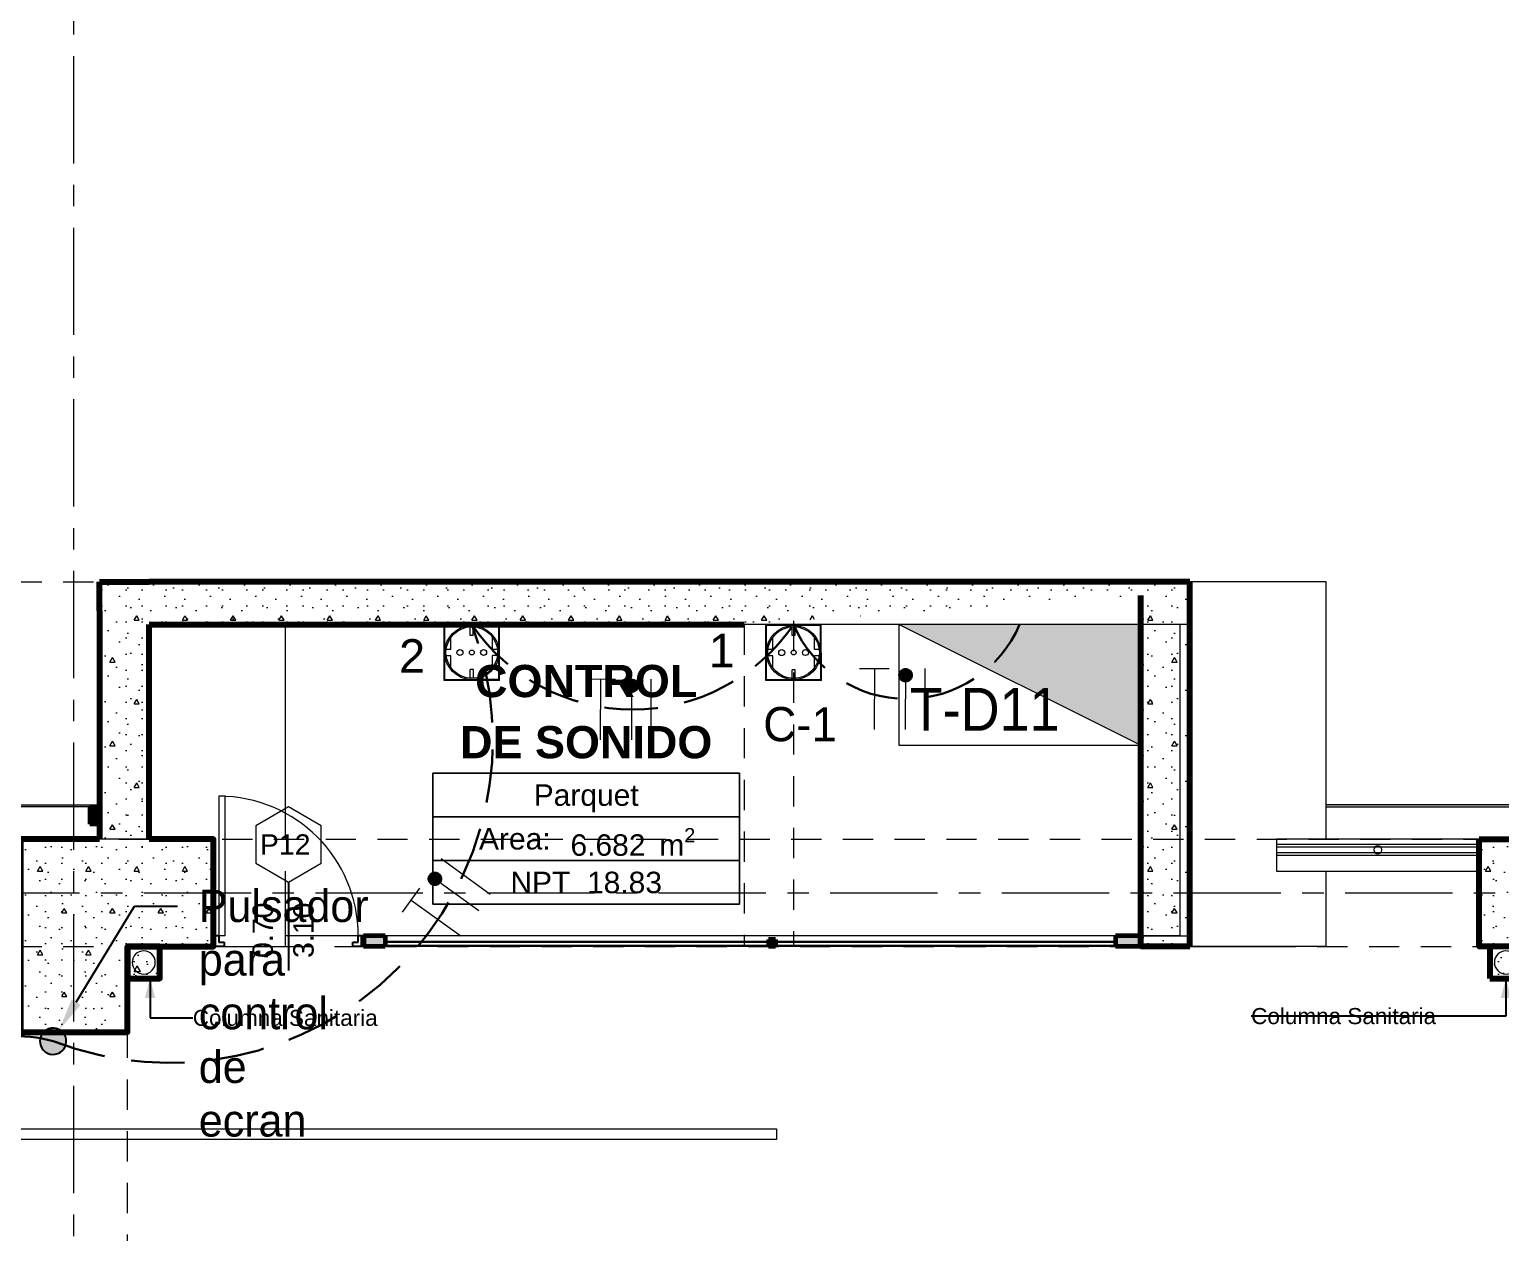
# Model space of a CAD drawing. Header units: inches. Extents: x -19 to 5698, y -728 to 92.
# Drawn here: x 400.11 to 406.97, y 38.07 to 43.67 of the extents above; entities that cross this region are included whole.
import ezdxf
from ezdxf import colors
from ezdxf.entities.mleader import LeaderData, LeaderLine
from ezdxf.math import Vec2, Vec3

# ---------------------------------------------------------------- set-up
doc = ezdxf.new("R2010")
doc.units = ezdxf.units.IN
doc.header["$MEASUREMENT"] = 0
doc.set_wipeout_variables(frame=1)
for name, pattern in [('CONTINUA', [0]), ('HIDDEN', [0.375, 0.25, -0.125]), ('Hidden Line', [0.195611, 0.141111, -0.0545]), ('Línea Oculta', [0.195611, 0.141111, -0.0545]), ('Punto & Raya', [0.65, 0.5, -0.075, 0, -0.075]), ('RAYITAS', [0.375, 0.25, -0.125]), ('Wipeout_Contour', [1, 0, -1])]:
    doc.linetypes.add(name, pattern=pattern)
doc.layers.get('0').update_dxf_attribs({"color": 61})
for name, color, linetype, lineweight in [('00 conduct tomacorr', 120, 'HIDDEN', 30), ('00 IE CKTO ILUMINACION', 3, 'Continuous', 50), ('00 IE LUZ EMERGENCIA', 253, 'Continuous', 0), ('10 REM ACABADOS', 170, 'Continuous', 13), ('CAJA DE PASO', 7, 'Continuous', 25), ('sub tablero de distribucion', 184, 'Continuous', 9), ('T-TECHO-E', 150, 'Continuous', 20), ('textos', 7, 'Continuous', 5), ('TOMACORRIENTE', 22, 'RAYITAS', 9)]:
    doc.layers.add(name, color=color, linetype=linetype, lineweight=lineweight)
for name, color, linetype in [('02 _ ARQ _ ALB _ Ejes Generales', 251, 'Continuous'), ('02 _ ARQ _ ALB _ Muros Interiores', 7, 'Continuous'), ('02 _ ARQ _ EQP _ Mobiliario interior', 7, 'Continuous'), ('02 _ ARQ _ ZON _ Espacio.3D', 7, 'Continuous'), ('08 _ STR _ EXT _ 06 Columnas', 7, 'Continuous'), ('08 _ STR _ EXT _ 07 Losa Aligerada', 7, 'Continuous'), ('08 _ STR _ EXT _ 08 Placas Inclinadas', 7, 'Continuous'), ('08 _ STR _ EXT _ 09 Vigas', 251, 'Continuous'), ('Acabado - Muros', 7, 'Continuous'), ('Estructura - Carga', 7, 'Continuous'), ('IE-TOMACORRIENTES', 6, 'Continuous'), ('Interior - Escaleras & Barandillas', 7, 'Continuous'), ('INTERRUPTORES', 1, 'Continuous'), ('MEP - HVAC', 7, 'Continuous'), ('Notas - Etiquetas', 7, 'Continuous')]:
    doc.layers.add(name, color=color, linetype=linetype)
doc.styles.add('Annotative', font='arial.ttf')
doc.styles.add('Estilo_Generado_1', font='swisseb.ttf')
doc.styles.add('Estilo_Generado_4', font='swisse.ttf')
doc.styles.add('Estilo_Generado_7', font='swisse.ttf')
doc.styles.add('SWISS', font='swisse.ttf')
doc.dimstyles.new('Estilo_Generado__8', dxfattribs={"dimtxt": 0.18, "dimasz": 0.0912, "dimexe": 0.18, "dimexo": 0.0625, "dimgap": 0, "dimtad": 0, "dimtih": 1, "dimtoh": 1, "dimdec": 4, "dimzin": 0, "dimdsep": 46, "dimcen": 0.09, "dimadec": 0, "dimazin": 0, "dimtfac": 1, "dimtdec": 4, "dimtmove": 0, "dimatfit": 3, "dimldrblk": 'ARROWHEAD_5', "dimfxl": 1, "dimtolj": 1, "dimtzin": 0, "dimarcsym": 0})
pattern_1 = [(0, (370.000076, 2e-08), (0, 0.030000001), [])]
pattern_2 = [(0, (370.00008, 2e-08), (0, 0.3897114), [0.024375, -0.200625]), (0, (370.11258, 0.19486), (0, 0.3897114), [0.024375, -0.200625]), (60, (370.00008, 2e-08), (-0.3375, 0.1948557), [0.024375, -0.200625]), (60, (370.22508, 2e-08), (-0.3375, 0.1948557), [0.024375, -0.200625]), (120, (370.02445, 2e-08), (0.3375, 0.1948557), [0.024375, -0.200625]), (120, (370.24945, 2e-08), (0.3375, 0.1948557), [0.024375, -0.200625]), (0, (370.000076, 0.0375), (0, 0.075), [0, -0.075, 0, -0.1125]), (45, (370.037576, 0.0375), (-0.05303301, 0.05303301), [0, -0.05625, 0, -0.09375])]
pattern_3 = [(0, (370.00008, 2e-08), (0, 0.3117692), [0.03, -0.15]), (0, (370.09008, 0.1559), (0, 0.3117692), [0.03, -0.15]), (60, (370.00008, 2e-08), (-0.27, 0.1558846), [0.03, -0.15]), (60, (370.18008, 2e-08), (-0.27, 0.1558846), [0.03, -0.15]), (120, (370.03008, 2e-08), (0.27, 0.1558846), [0.03, -0.15]), (120, (370.21008, 2e-08), (0.27, 0.1558846), [0.03, -0.15]), (0, (370.000076, 0.03), (0, 0.06), [0, -0.06, 0, -0.09]), (45, (370.030076, 0.03), (-0.04242641, 0.04242641), [0, -0.045, 0, -0.075])]

# ---------------------------------------------------------------- blocks, each defined once
blk = doc.blocks.new('ARROWHEAD_5')
at = {"linetype": 'Continuous', "lineweight": 0}
blk.add_hatch(color=0, dxfattribs=at).paths.add_polyline_path([(-1, 0.2679), (0, 0), (-1, -0.2679)])
at = {"color": 0, "linetype": 'Continuous', "lineweight": 0}
blk.add_line((0, 0), (-1, 0), dxfattribs=at)
blk = doc.blocks.new('INTERRUPTOR')
at = {"layer": 'INTERRUPTORES'}
h = blk.add_hatch(color=256, dxfattribs=at)
edge = h.paths.add_edge_path()
edge.add_ellipse((0, 0), major_axis=(0.0426, 0.0426), ratio=1, start_angle=0, end_angle=360)
blk.add_ellipse((0, 0), major_axis=(0.0426, 0.0426), ratio=1, start_param=5.497787, end_param=11.780972, dxfattribs=at)
blk = doc.blocks.new('TD')
blk.add_hatch(color=256).paths.add_polyline_path([(-0.6185, 0.813), (-0.6185, 0.2502), (0.507, 0.2502)])
blk.add_line((-0.6185, 0.813), (0.507, 0.2502))
blk.add_lwpolyline([(-0.6185, 0.2502), (0.507, 0.2502), (0.507, 0.813), (-0.6185, 0.813)], close=True)
blk = doc.blocks.new('a')
at = {"layer": 'TOMACORRIENTE', "ltscale": 0.05}
h = blk.add_hatch(color=4, dxfattribs=at)
edge = h.paths.add_edge_path()
edge.add_arc((0, 0.0752), 0.0211, 0, 360)
at = {"layer": 'TOMACORRIENTE', "color": 4}
for p, q in [((-0.1455, 0.0963), (-0.0515, 0.0963)), ((-0.0985, 0.0963), (-0.0985, -0.0966)), ((0, 0.0963), (0, -0.0963)), ((0.0623, -0.0963), (0.0623, 0.0963))]:
    blk.add_line(p, q, dxfattribs=at)
blk.add_circle((0, 0.0752), 0.0211, dxfattribs=at)
blk = doc.blocks.new('CABLE 3FACE')
at = {"layer": 'T-TECHO-E', "rotation": 59.94170052614085}
blk.add_blockref('a', (0, 0), dxfattribs=at)
blk = doc.blocks.new('tomacorriente schuko 2+T')
at = {"color": 3}
for p, q in [((-0.1377, -0.0281, -162.36), (-0.1377, -0.1227, -162.36)), ((-0.1377, -0.0281, -162.36), (-0.0441, -0.0281, -162.36)), ((-0.1367, -0.0296, -162.36), (-0.1367, -0.1211, -162.36)), ((-0.1367, -0.0296, -162.36), (-0.1367, -0.1211, -162.36)), ((-0.1367, -0.0296, -162.36), (-0.0452, -0.0296, -162.36)), ((-0.1367, -0.0296, -162.36), (-0.0909, -0.0296, -162.36)), ((-0.1261, -0.0496, -162.36), (-0.1261, -0.0701, -162.36)), ((-0.0935, -0.0318, -162.36), (-0.0935, -0.0465, -162.36)), ((-0.0935, -0.0465, -162.36), (-0.0883, -0.0465, -162.36)), ((-0.0909, -0.0296, -162.36), (-0.0452, -0.0296, -162.36)), ((-0.0883, -0.0318, -162.36), (-0.0883, -0.0465, -162.36)), ((-0.0557, -0.0496, -162.36), (-0.0557, -0.0701, -162.36)), ((-0.0452, -0.0296, -162.36), (-0.0452, -0.1211, -162.36)), ((-0.0452, -0.0296, -162.36), (-0.0452, -0.1211, -162.36)), ((-0.0441, -0.0281, -162.36), (-0.0441, -0.1227, -162.36)), ((-0.1342, -0.0701, -162.36), (-0.1261, -0.0701, -162.36)), ((-0.0557, -0.0701, -162.36), (-0.0476, -0.0701, -162.36)), ((-0.1342, -0.0806, -162.36), (-0.1261, -0.0806, -162.36)), ((-0.1261, -0.0806, -162.36), (-0.1261, -0.1011, -162.36)), ((-0.0557, -0.0806, -162.36), (-0.0476, -0.0806, -162.36)), ((-0.0557, -0.0806, -162.36), (-0.0557, -0.1011, -162.36)), ((-0.1377, -0.1227, -162.36), (-0.0441, -0.1227, -162.36)), ((-0.1367, -0.1211, -162.36), (-0.0452, -0.1211, -162.36)), ((-0.1367, -0.1211, -162.36), (-0.0909, -0.1211, -162.36)), ((-0.0935, -0.1043, -162.36), (-0.0883, -0.1043, -162.36)), ((-0.0935, -0.1043, -162.36), (-0.0935, -0.1189, -162.36)), ((-0.0909, -0.1211, -162.36), (-0.0452, -0.1211, -162.36)), ((-0.0883, -0.1043, -162.36), (-0.0883, -0.1189, -162.36))]:
    blk.add_line(p, q, dxfattribs=at)
for centre, radius in [((-0.0909, -0.0754, -162.36), 0.0457), ((-0.0909, -0.0754, -162.36), 0.0436), ((-0.1109, -0.0754, -162.36), 0.00505), ((-0.091, -0.0755, -162.36), 0.00406), ((-0.0709, -0.0754, -162.36), 0.00505)]:
    blk.add_circle(centre, radius, dxfattribs=at)

msp = doc.modelspace()

# ---------------------------------------------------------------- hatches: boundary and pattern name
at = {"layer": '08 _ STR _ EXT _ 08 Placas Inclinadas', "linetype": 'Continuous', "lineweight": 9}
h = msp.add_hatch(dxfattribs=at)
h.set_pattern_fill('HORMIGÓN_EN_MASA_0002', color=250, style=0, pattern_type=2)
h.set_pattern_definition(pattern_2)
h.paths.add_polyline_path([(400.4394, 40.9638), (400.6704, 40.9468), (400.6704, 41.1), (400.4394, 41.1)])
h = msp.add_hatch(dxfattribs=at)
h.set_pattern_fill('HORMIGÓN_EN_MASA_0002', color=250, style=0, pattern_type=2)
h.set_pattern_definition(pattern_2)
h.paths.add_polyline_path([(400.6704, 40.9468), (401.3055, 40.9), (403.4434, 40.9), (405.2909, 41.0362), (405.2909, 41.1), (400.6704, 41.1)])
h = msp.add_hatch(dxfattribs=at)
h.set_pattern_fill('HORMIGÓN_EN_MASA_0002', color=250, style=0, pattern_type=2)
h.set_pattern_definition(pattern_2)
h.paths.add_polyline_path([(401.3055, 40.9), (400.6704, 40.9468), (400.6704, 40.9)])
at = {"layer": 'Acabado - Muros', "linetype": 'Continuous', "lineweight": 9}
for points in [[(400.4106, 40.06), (399.7057, 40.06), (399.7057, 40.05), (400.4106, 40.05)], [(405.5565, 40.06), (405.5565, 40.05), (406.0651, 40.05), (406.0651, 40.06)], [(406.0751, 40.06), (406.0751, 40.05), (407.2651, 40.05), (407.2651, 40.06)]]:
    msp.add_hatch(color=250, dxfattribs=at).paths.add_polyline_path(points)
at = {"layer": 'Acabado - Muros', "linetype": 'Continuous', "lineweight": 0}
for points in [[(400.3933, 39.97), (400.4394, 39.97), (400.4394, 40.05), (400.3933, 40.05)], [(405.5796, 39.95), (405.5796, 40.05), (405.5218, 40.05), (405.5218, 39.95)], [(406.0576, 40), (406.0826, 40), (406.0826, 40.05), (406.0576, 40.05)]]:
    msp.add_hatch(color=254, dxfattribs=at).paths.add_polyline_path(points)
at = {"layer": 'Estructura - Carga', "linetype": 'Continuous', "lineweight": 13}
h = msp.add_hatch(dxfattribs=at)
h.set_pattern_fill('HORMIGÓN_ARMADO_0002', color=251, style=0, pattern_type=2)
h.set_pattern_definition(pattern_3)
h.paths.add_polyline_path([(406.9201, 39.25), (407.0701, 39.25), (407.0701, 39.4), (406.9201, 39.4)])

# ---------------------------------------------------------------- linework, layer by layer
at = {"layer": '00 conduct tomacorr'}
for centre, radius, start, end in [((402.9244, 41.4122), 0.9081, 214.3141, 325.66535), ((404.2012, 41.1271), 0.5738, 203.31363, 336.68811), ((400.0693, 38.4629, -0.0003), 0.5181, 72.75591, 167.98517), ((395.0415, 33.3044, -0.0001), 6.829, 17.79289, 48.84747)]:
    msp.add_arc(centre, radius, start, end, dxfattribs=at)
at = {"layer": '02 _ ARQ _ ALB _ Ejes Generales', "color": 251, "linetype": 'Punto & Raya', "lineweight": 13, "true_color": 0x636466}
msp.add_line((400.3201, 3.05), (400.3201, 44.9), dxfattribs=at)
at = {"layer": '02 _ ARQ _ ALB _ Muros Interiores', "color": 165, "linetype": 'Continuous', "lineweight": 25}
for p, q in [((401.6451, 39.42), (401.6451, 39.45)), ((401.6451, 39.45), (401.6701, 39.45)), ((401.6701, 39.45), (401.6701, 39.4)), ((401.6201, 39.4), (401.6201, 39.42)), ((401.6201, 39.42), (401.6451, 39.42)), ((401.6701, 39.4), (401.6201, 39.4))]:
    msp.add_line(p, q, dxfattribs=at)
at = {"layer": '02 _ ARQ _ ALB _ Muros Interiores', "color": 7, "linetype": 'Continuous', "lineweight": 80}
msp.add_line((401.6701, 39.4), (401.6701, 39.45), dxfattribs=at)
msp.add_line((401.6701, 39.4), (401.6701, 39.45), dxfattribs=at)
msp.add_line((401.6701, 39.4), (401.6701, 39.45), dxfattribs=at)
at = {"layer": '02 _ ARQ _ EQP _ Mobiliario interior', "color": 175, "linetype": 'Continuous', "lineweight": 13, "flags": 128}
msp.add_lwpolyline([(403.5948, 38.4996), (399.5948, 38.4993), (399.5948, 38.5493), (403.5948, 38.5496)], close=True, dxfattribs=at)
at = {"layer": '02 _ ARQ _ ZON _ Espacio.3D', "color": 251, "linetype": 'Continuous', "lineweight": 13}
for p, q in [((403.4222, 40.207), (401.9932, 40.207)), ((401.9932, 40.207), (401.9932, 39.5962)), ((401.9932, 40.207), (403.4222, 40.207)), ((401.9932, 40.0034), (401.9932, 40.207)), ((403.4222, 39.5962), (403.4222, 40.207)), ((403.4222, 40.207), (403.4222, 40.0034)), ((403.4222, 40.0034), (401.9932, 40.0034)), ((401.9932, 40.0034), (403.4222, 40.0034)), ((401.9932, 39.7998), (401.9932, 40.0034)), ((403.4222, 40.0034), (403.4222, 39.7998)), ((403.4222, 39.7998), (401.9932, 39.7998)), ((401.9932, 39.7998), (403.4222, 39.7998)), ((401.9932, 39.5962), (401.9932, 39.7998)), ((403.4222, 39.7998), (403.4222, 39.5962)), ((401.9932, 39.5962), (403.4222, 39.5962)), ((403.4222, 39.5962), (401.9932, 39.5962))]:
    msp.add_line(p, q, dxfattribs=at)
at = {"layer": '02 _ ARQ _ ZON _ Espacio.3D', "color": 254, "linetype": 'Continuous', "lineweight": 0, "flags": 128}
msp.add_lwpolyline([(407.0701, 39.4), (406.87, 39.4), (406.87, 39.7505), (405.6791, 39.7505), (405.6775, 40.9), (400.8253, 40.9), (400.8253, 39.9), (400.9701, 39.9), (400.9701, 39.4), (400.5701, 39.4), (400.5701, 39), (400.0701, 39), (400.0701, 39.65), (393.5701, 39.65), (393.57, 30.2), (394.17, 30.1999), (394.17, 29.7499), (400.07, 29.75), (400.0701, 30.6), (400.5701, 30.6), (400.57, 29.75), (407.0697, 29.75)], dxfattribs=at)
msp.add_lwpolyline([(400.8253, 39.9), (400.9701, 39.9), (400.9701, 39.45), (405.4772, 39.45), (405.4772, 40.9009), (400.8253, 40.9)], close=True, dxfattribs=at)
at = {"layer": '08 _ STR _ EXT _ 07 Losa Aligerada', "color": 7, "linetype": 'Continuous', "lineweight": 18, "flags": 128}
msp.add_lwpolyline([(421.5701, 26.75), (421.5701, 29.7), (421.5701, 35.2005), (421.5701, 39.9), (413.6701, 39.9), (405.926, 39.9), (405.926, 40.9), (401.2189, 40.9), (401.2189, 39.9), (396.1353, 39.9), (396.1353, 40.6), (396.4817, 40.6), (396.4817, 40.8), (393.5701, 40.8), (393.5701, 39.9), (392.5702, 39.9)], dxfattribs=at)
at = {"layer": '08 _ STR _ EXT _ 08 Placas Inclinadas', "color": 7, "linetype": 'Continuous', "lineweight": 80}
for p, q in [((400.4394, 40.9638), (400.4394, 41.1)), ((400.4394, 40.9638), (400.4394, 40.9)), ((400.4394, 40.9), (400.4394, 39.9)), ((400.6704, 40.9), (401.3055, 40.9))]:
    msp.add_line(p, q, dxfattribs=at)
at = {"layer": '08 _ STR _ EXT _ 08 Placas Inclinadas', "color": 251, "linetype": 'Línea Oculta', "lineweight": 13, "flags": 128}
for points in [[(398.8229, 41.1), (400.4394, 41.1)], [(398.8229, 39.4), (400.4394, 39.4)]]:
    msp.add_lwpolyline(points, dxfattribs=at)
at = {"layer": '08 _ STR _ EXT _ 08 Placas Inclinadas', "color": 7, "linetype": 'Continuous', "lineweight": 80, "flags": 128}
for points in [[(400.4394, 41.1), (400.6704, 41.1)], [(405.2909, 41.1), (400.6704, 41.1)], [(401.3055, 40.9), (403.4434, 40.9)]]:
    msp.add_lwpolyline(points, dxfattribs=at)
at = {"layer": '08 _ STR _ EXT _ 09 Vigas', "color": 251, "linetype": 'Hidden Line', "lineweight": 13, "true_color": 0x636466}
for p, q in [((400.5701, 39.9), (400.0701, 39.9)), ((400.5701, 30.2), (400.5701, 39.4))]:
    msp.add_line(p, q, dxfattribs=at)
at = {"layer": 'Acabado - Muros', "color": 7, "linetype": 'Continuous', "lineweight": 60}
for p, q in [((400.3933, 40.05), (400.3933, 39.97)), ((400.4394, 40.05), (400.3933, 40.05)), ((400.4394, 40.05), (400.4394, 39.97)), ((405.5218, 40.05), (405.5218, 39.95)), ((405.5796, 40.05), (405.5218, 40.05)), ((405.5796, 40.05), (405.5796, 39.95)), ((406.0576, 40.05), (406.0576, 40)), ((406.0826, 40.05), (406.0576, 40.05)), ((406.0826, 40.05), (406.0826, 40)), ((406.0826, 40), (406.0576, 40)), ((400.4394, 39.97), (400.3933, 39.97)), ((405.5796, 39.95), (405.5218, 39.95)), ((401.67, 39.4498), (401.67, 39.3998))]:
    msp.add_line(p, q, dxfattribs=at)
at = {"layer": 'Acabado - Muros', "color": 7, "linetype": 'Continuous', "lineweight": 13, "flags": 128}
for points in [[(400.4106, 40.06), (400.4106, 40.05), (399.7057, 40.05), (399.7057, 40.06)], [(405.5565, 40.06), (405.5565, 40.05), (406.0651, 40.05), (406.0651, 40.06)], [(406.0751, 40.06), (406.0751, 40.05), (407.2651, 40.05), (407.2651, 40.06)]]:
    msp.add_lwpolyline(points, close=True, dxfattribs=at)
at = {"layer": 'Estructura - Carga', "color": 7, "linetype": 'Continuous', "lineweight": 80, "flags": 128}
msp.add_lwpolyline([(406.9201, 39.25), (407.0701, 39.25), (407.0701, 39.4), (406.9201, 39.4)], close=True, dxfattribs=at)
at = {"layer": 'MEP - HVAC', "color": 7, "linetype": 'Continuous', "lineweight": 13, "flags": 128}
msp.add_lwpolyline([(406.9951, 39.379, 1), (406.9951, 39.271, 1)], format="xyb", close=True, dxfattribs=at)

# ---------------------------------------------------------------- block references
at = {"layer": '00 conduct tomacorr', "xscale": 1.47256122672843, "yscale": 1.47256122672843, "zscale": 1.47256122672843, "rotation": 299.7894777823319}
for p in [(404.1958, 40.5532), (402.9189, 40.504)]:
    msp.add_blockref('CABLE 3FACE', p, dxfattribs=at)
at = {"layer": '10 REM ACABADOS', "rotation": 180.0990031473621}
for p, xscale, yscale, zscale in [((401.924, 40.5613, 448.0199), 2.759423129612765, 2.759423129612765, 2.759423129612765), ((403.424, 40.561, 448.0199), 2.759423129612764, 2.759423129612764, 2.759423129612764)]:
    msp.add_blockref('tomacorriente schuko 2+T', p, dxfattribs=dict(at, xscale=xscale, yscale=yscale, zscale=zscale))
at = {"layer": 'IE-TOMACORRIENTES', "xscale": -1.020774999999958, "yscale": 1.020774999999958, "zscale": 1.020774999999958, "rotation": 267.6183079209521}
msp.add_blockref('INTERRUPTOR', (400.2229, 38.9577, -0.0002), dxfattribs=at)
at = {"layer": 'sub tablero de distribucion', "linetype": 'Continuous', "lineweight": 0, "rotation": 179.9999999999811}
msp.add_blockref('TD', (404.6724, 41.1503), dxfattribs=at)

# ---------------------------------------------------------------- texts
at = {"layer": '00 IE CKTO ILUMINACION', "color": 4, "linetype": 'CONTINUA', "lineweight": 15}
msp.add_text('C-1', height=0.15962, rotation=359.77606, dxfattribs=at).set_placement((403.5326, 40.3564))
at = {"layer": '00 IE LUZ EMERGENCIA', "style": 'Annotative'}
for tag, p in [('2', (401.8355, 40.6757, 0)), ('1', (403.2789, 40.7007, 0))]:
    msp.add_attdef(tag, p, '', height=0.1562, dxfattribs=at)
at = {"layer": '02 _ ARQ _ ALB _ Muros Interiores', "color": 5, "lineweight": 25, "insert": (401.465, 39.346), "char_height": 0.095, "attachment_point": 7, "rotation": 90, "style": 'Estilo_Generado_4'}
msp.add_mtext('\\A1;{\\pql;\\pt0;\\fSwis721 Ex BT|b0|i0|c0|p34;3.10\\fSwis721 Ex BT|b0|i0|c0|p34;\\A1{\\H.66x;\\S^  ;}\\fSwis721 Ex BT|b0|i0|c0|p34;\\fSwis721 Ex BT|b0|i0|c0|p34;}', dxfattribs=at)
at = {"layer": '02 _ ARQ _ ZON _ Espacio.3D', "color": 251, "lineweight": 25, "attachment_point": 2}
for s, insert, char_height, style in [('\\A1;{\\pqc;\\pt0;\\fSwis721 Ex BT|b1|i0|c0|p34;CONTROL}', (402.7077, 40.7119), 0.15, 'Estilo_Generado_1'), ('\\A1;{\\pqc;\\pt0;\\fSwis721 Ex BT|b1|i0|c0|p34;DE SONIDO}', (402.7077, 40.4269), 0.15, 'Estilo_Generado_1'), ('\\A1;{\\pqc;\\pt0;\\fSwis721 Ex BT|b0|i0|c238|p34;Parquet}', (402.7077, 40.1552), 0.1, 'Estilo_Generado_7'), ('\\A1;{\\pqc;\\pt0;\\fSwis721 Ex BT|b0|i0|c238|p34;Area: }', (402.3749, 39.9516), 0.1, 'Estilo_Generado_7'), ('\\A1;{\\pqc;\\pt0,0.3;\\fSwis721 Ex BT|b0|i0|c238|p34;6.682\\fSwis721 Ex BT|b0|i0|c238|p34;\\A1{\\H.66x;\\S^  ;}\\fSwis721 Ex BT|b0|i0|c238|p34; m\\fSwis721 Ex BT|b0|i0|c238|p34;\\A1{\\H.66x;\\S2^  ;}}', (402.9253, 39.9516), 0.1, 'Estilo_Generado_7'), ('\\A1;{\\pqc;\\pt0;\\fSwis721 Ex BT|b0|i0|c238|p34;NPT  18.83}', (402.7077, 39.748), 0.1, 'Estilo_Generado_7')]:
    msp.add_mtext(s, dxfattribs=dict(at, insert=insert, char_height=char_height, style=style))
at = {"layer": 'Notas - Etiquetas', "color": 5, "linetype": 'Continuous', "lineweight": 35, "char_height": 0.075, "attachment_point": 4, "style": 'Estilo_Generado_4'}
for insert in [(400.8739, 39.0664), (405.8074, 39.0746)]:
    msp.add_mtext('\\A1;{\\pql;\\fSwis721 Ex BT|b0|i0|c0|p34;Columna Sanitaria}', dxfattribs=dict(at, insert=insert))
at = {"layer": 'textos', "style": 'SWISS', "width": 0.9}
msp.add_text('T-D11', height=0.2, dxfattribs=at).set_placement((404.216, 40.4051))

# ---------------------------------------------------------------- leaders
at = {"layer": 'Notas - Etiquetas', "color": 144, "linetype": 'Continuous', "lineweight": 13, "annotation_type": 0, "has_hookline": 1, "text_width": 1.0171}
for points, hookline_direction in [([(400.6748, 39.25), (400.6748, 39.0664), (400.8739, 39.0664)], 0), ([(406.9951, 39.25), (406.9951, 39.0746), (405.8074, 39.0746)], 1)]:
    msp.add_leader(points, dimstyle='Estilo_Generado__8', dxfattribs=dict(at, hookline_direction=hookline_direction))

# ---------------------------------------------------------------- wipeouts: each hides what was drawn before it
at = {"color": 254, "linetype": 'Wipeout_Contour', "lineweight": 0, "ltscale": 9757.193559}
msp.add_wipeout([(405.5218, 41.1), (405.5218, 41.0532), (406.1569, 41.1)], dxfattribs=at).dxf.layer = '08 _ STR _ EXT _ 08 Placas Inclinadas'

# ---------------------------------------------------------------- next in the draw order: hatches: boundary and pattern name
at = {"layer": '08 _ STR _ EXT _ 08 Placas Inclinadas', "linetype": 'Continuous', "lineweight": 9}
h = msp.add_hatch(dxfattribs=at)
h.set_pattern_fill('HORMIGÓN_EN_MASA_0002', color=250, style=0, pattern_type=2)
h.set_pattern_definition(pattern_2)
h.paths.add_polyline_path([(405.2909, 41.0362), (405.5218, 41.0532), (405.5218, 41.1), (405.2909, 41.1)])

# ---------------------------------------------------------------- next in the draw order: wipeouts: each hides what was drawn before it
at = {"color": 254, "linetype": 'Wipeout_Contour', "lineweight": 0, "ltscale": 19484.843837}
msp.add_wipeout([(401.3055, 40.9), (400.6704, 40.9), (400.6704, 39.9), (400.9701, 39.9), (400.9701, 39.4), (401.3055, 39.4)], dxfattribs=at).dxf.layer = '08 _ STR _ EXT _ 08 Placas Inclinadas'
at = {"color": 254, "linetype": 'Wipeout_Contour', "lineweight": 0, "ltscale": 19504.511623}
msp.add_wipeout([(403.5736, 39.4498), (403.5736, 39.4328), (403.5901, 39.4328), (403.5901, 39.3998), (405.1751, 39.3998), (405.1751, 39.4498)], dxfattribs=at).dxf.layer = 'Acabado - Muros'
at = {"color": 254, "linetype": 'Wipeout_Contour', "lineweight": 0, "ltscale": 13008.028405}
msp.add_wipeout([(405.2905, 39.3998), (405.7736, 39.3998), (405.7736, 39.4498), (405.2905, 39.4498)], dxfattribs=at).dxf.layer = 'Acabado - Muros'

# ---------------------------------------------------------------- next in the draw order: hatches: boundary and pattern name
at = {"layer": '08 _ STR _ EXT _ 06 Columnas', "linetype": 'Continuous', "lineweight": 9}
h = msp.add_hatch(dxfattribs=at)
h.set_pattern_fill('HORMIGÓN_EN_MASA_0002', style=0, pattern_type=2)
h.set_pattern_definition(pattern_2)
h.paths.add_polyline_path([(400.4394, 39.9), (400.0701, 39.9), (400.0701, 39), (400.5701, 39), (400.5701, 39.4), (400.9701, 39.4), (400.9701, 39.9), (400.6704, 39.9), (400.6704, 39.4), (400.4394, 39.4)])
h = msp.add_hatch(dxfattribs=at)
h.set_pattern_fill('HORMIGÓN_EN_MASA_0002', style=0, pattern_type=2)
h.set_pattern_definition(pattern_2)
h.paths.add_polyline_path([(400.4394, 39.4), (400.6704, 39.4), (400.6704, 39.9), (400.4394, 39.9)])
at = {"layer": '08 _ STR _ EXT _ 08 Placas Inclinadas', "linetype": 'Continuous', "lineweight": 9}
h = msp.add_hatch(dxfattribs=at)
h.set_pattern_fill('HORMIGÓN_EN_MASA_0002', color=250, style=0, pattern_type=2)
h.set_pattern_definition(pattern_2)
h.paths.add_polyline_path([(400.6704, 40.9), (400.6704, 40.9468), (400.4394, 40.9638), (400.4394, 40.9)])
h = msp.add_hatch(dxfattribs=at)
h.set_pattern_fill('HORMIGÓN_EN_MASA_0002', color=250, style=0, pattern_type=2)
h.set_pattern_definition(pattern_2)
h.paths.add_polyline_path([(400.6704, 40.9), (400.4394, 40.9), (400.4394, 39.9), (400.6704, 39.9)])
at = {"layer": 'Estructura - Carga', "linetype": 'Continuous', "lineweight": 13}
h = msp.add_hatch(dxfattribs=at)
h.set_pattern_fill('HORMIGÓN_ARMADO_0002', color=251, style=0, pattern_type=2)
h.set_pattern_definition(pattern_3)
h.paths.add_polyline_path([(400.5701, 39.25), (400.7201, 39.25), (400.7201, 39.4), (400.5701, 39.4)])

# ---------------------------------------------------------------- next in the draw order: linework, layer by layer
at = {"layer": '02 _ ARQ _ ALB _ Muros Interiores', "color": 165, "linetype": 'Continuous', "lineweight": 15}
for p, q in [((400.9951, 40.1), (400.9951, 39.45)), ((401.0251, 40.1), (400.9951, 40.1)), ((401.0251, 39.45), (401.0251, 40.1)), ((400.9951, 39.45), (401.0251, 39.45))]:
    msp.add_line(p, q, dxfattribs=at)
at = {"layer": '02 _ ARQ _ ALB _ Muros Interiores', "color": 152, "linetype": 'Continuous', "lineweight": 25}
msp.add_line((401.3201, 39.7), (401.3201, 39.2875), dxfattribs=at)
at = {"layer": '02 _ ARQ _ ALB _ Muros Interiores', "color": 7, "linetype": 'Continuous', "lineweight": 80}
msp.add_line((400.9701, 39.4), (400.9701, 39.45), dxfattribs=at)
msp.add_line((400.9701, 39.4), (400.9701, 39.45), dxfattribs=at)
msp.add_line((400.9701, 39.4), (400.9701, 39.45), dxfattribs=at)
at = {"layer": '02 _ ARQ _ ALB _ Muros Interiores', "color": 165, "linetype": 'Continuous', "lineweight": 25}
for p, q in [((400.9701, 39.4), (400.9701, 39.45)), ((400.9701, 39.45), (400.9951, 39.45)), ((400.9951, 39.45), (400.9951, 39.42)), ((401.0201, 39.4), (400.9701, 39.4)), ((400.9951, 39.42), (401.0201, 39.42)), ((401.0201, 39.42), (401.0201, 39.4))]:
    msp.add_line(p, q, dxfattribs=at)
at = {"layer": '02 _ ARQ _ ALB _ Muros Interiores', "color": 251, "linetype": 'Continuous', "lineweight": 13, "flags": 128}
msp.add_lwpolyline([(401.3201, 40.05), (401.1685, 39.9625), (401.1685, 39.7875), (401.3201, 39.7), (401.4716, 39.7875), (401.4716, 39.9625)], close=True, dxfattribs=at)
at = {"layer": '02 _ ARQ _ ALB _ Muros Interiores', "color": 165, "linetype": 'Continuous', "lineweight": 15}
msp.add_arc((400.9951, 39.45), 0.65, 0, 90, dxfattribs=at)
at = {"layer": '08 _ STR _ EXT _ 06 Columnas', "color": 7, "linetype": 'Continuous', "lineweight": 80, "flags": 128}
msp.add_lwpolyline([(400.4394, 39.9), (400.0701, 39.9), (400.0701, 39), (400.5701, 39), (400.5701, 39.4), (400.9701, 39.4), (400.9701, 39.9), (400.6704, 39.9)], dxfattribs=at)
at = {"layer": '08 _ STR _ EXT _ 08 Placas Inclinadas', "color": 7, "linetype": 'Continuous', "lineweight": 80}
for p, q in [((405.2909, 41.0362), (405.2909, 39.4)), ((400.6704, 40.9), (401.3055, 40.9)), ((400.6704, 39.9), (400.6704, 40.9))]:
    msp.add_line(p, q, dxfattribs=at)
at = {"layer": '08 _ STR _ EXT _ 08 Placas Inclinadas', "color": 7, "linetype": 'Continuous', "lineweight": 13, "flags": 128}
for points in [[(401.3055, 39.9), (401.3055, 40.9)], [(401.3055, 39.4), (401.3055, 39.75)], [(400.9701, 39.4), (401.3055, 39.4)]]:
    msp.add_lwpolyline(points, dxfattribs=at)
at = {"layer": 'Acabado - Muros', "color": 7, "linetype": 'Continuous', "lineweight": 60}
msp.add_line((405.2905, 39.4498), (405.2905, 39.3998), dxfattribs=at)
at = {"layer": 'Estructura - Carga', "color": 7, "linetype": 'Continuous', "lineweight": 80, "flags": 128}
msp.add_lwpolyline([(400.5701, 39.25), (400.7201, 39.25), (400.7201, 39.4), (400.5701, 39.4)], close=True, dxfattribs=at)
at = {"layer": 'MEP - HVAC', "color": 7, "linetype": 'Continuous', "lineweight": 13, "flags": 128}
msp.add_lwpolyline([(400.6451, 39.271, 1), (400.6451, 39.379, 1)], format="xyb", close=True, dxfattribs=at)

# ---------------------------------------------------------------- next in the draw order: texts
at = {"layer": '02 _ ARQ _ ALB _ Muros Interiores', "color": 5, "lineweight": 25, "insert": (401.1867, 39.8275), "char_height": 0.095, "attachment_point": 7, "style": 'Estilo_Generado_4'}
msp.add_mtext('\\A1;{\\pql;\\pt0;\\fSwis721 Ex BT|b0|i0|c0|p34;P12\\fSwis721 Ex BT|b0|i0|c0|p34;\\fSwis721 Ex BT|b0|i0|c0|p34;\\fSwis721 Ex BT|b0|i0|c0|p34;}', dxfattribs=at)
at = {"layer": '02 _ ARQ _ ALB _ Muros Interiores', "color": 5, "lineweight": 25, "insert": (401.275, 39.346), "char_height": 0.095, "attachment_point": 7, "rotation": 90, "style": 'Estilo_Generado_4'}
msp.add_mtext('\\A1;{\\pql;\\pt0;\\fSwis721 Ex BT|b0|i0|c0|p34;0.70\\fSwis721 Ex BT|b0|i0|c0|p34;\\A1{\\H.66x;\\S^  ;}\\fSwis721 Ex BT|b0|i0|c0|p34;\\fSwis721 Ex BT|b0|i0|c0|p34;}', dxfattribs=at)

# ---------------------------------------------------------------- next in the draw order: leaders
at = {"layer": 'CAJA DE PASO', "color": 7}
ml = msp.add_multileader_mtext('Standard', dxfattribs=at)
ml.set_content('Pulsador para control de ecran', color=7)
ml.set_leader_properties()
ml.build(insert=Vec2(0, 0))
ml.multileader.update_dxf_attribs({"dogleg_length": 2, "arrow_head_size": 0.15, "scale": 0.1})
ctx = ml.context
ctx.base_point, ctx.scale, ctx.char_height, ctx.arrow_head_size, ctx.landing_gap_size, ctx.plane_origin = Vec3(400.802, 39.5875, 0.3262), 0.1, 0.15, 0.15, 0.1, Vec3(400.3365, 39.3331, 0.3262)
notes = []
notes.append((ctx, [(0, (1, 1, 0), (400.602, 39.5875, 0.3262), (1, 0), 0.2, [(0, [(400.2521, 39.0118, 0.3262)], 0, [])])]))
ctx.mtext.insert, ctx.mtext.width, ctx.mtext.flow_direction = Vec3(400.902, 39.6637, 0.3262), 1.532757, 5
for ctx, leaders in notes:
    for number, flags, end, landing, length, lines in leaders:
        leader = LeaderData()
        leader.index, (leader.has_last_leader_line, leader.has_dogleg_vector, leader.attachment_direction) = number, flags
        leader.last_leader_point, leader.dogleg_vector, leader.dogleg_length = Vec3(end), Vec3(landing), length
        for number, points, colour, breaks in lines:
            line = LeaderLine()
            line.index, line.vertices, line.color, line.breaks = number, Vec3.list(points), colors.encode_raw_color(colour), breaks
            leader.lines.append(line)
        ctx.leaders.append(leader)

# ---------------------------------------------------------------- next in the draw order: wipeouts: each hides what was drawn before it
at = {"color": 254, "linetype": 'Wipeout_Contour', "lineweight": 0, "ltscale": 19495.675027}
msp.add_wipeout([(401.77, 39.4498), (401.77, 39.3998), (403.5571, 39.3998), (403.5571, 39.4328), (403.5736, 39.4328), (403.5736, 39.4498)], dxfattribs=at).dxf.layer = 'Acabado - Muros'
at = {"color": 254, "linetype": 'Wipeout_Contour', "lineweight": 0, "ltscale": 13009.299022}
msp.add_wipeout([(405.9259, 39.4498), (405.7736, 39.4498), (405.7736, 39.3998), (405.9259, 39.3998)], dxfattribs=at).dxf.layer = 'Acabado - Muros'

# ---------------------------------------------------------------- next in the draw order: linework, layer by layer
at = {"layer": 'Acabado - Muros', "color": 251, "linetype": 'Continuous', "lineweight": 13, "flags": 128}
for points in [[(405.1751, 39.4498), (403.5736, 39.4498), (401.77, 39.4498)], [(405.2905, 39.4498), (405.7736, 39.4498), (405.9259, 39.4498)], [(405.9259, 39.4498), (405.9259, 39.3998)], [(403.5571, 39.3998), (401.77, 39.3998)], [(405.1751, 39.3998), (403.5901, 39.3998)], [(405.2905, 39.3998), (405.7736, 39.3998), (405.9259, 39.3998)]]:
    msp.add_lwpolyline(points, dxfattribs=at)

# ---------------------------------------------------------------- next in the draw order: wipeouts: each hides what was drawn before it
at = {"color": 254, "linetype": 'Wipeout_Contour', "lineweight": 0, "ltscale": 13009.297505}
msp.add_wipeout([(406.1569, 39.4), (406.1569, 41.1), (405.5218, 41.0532), (405.5218, 39.4)], dxfattribs=at).dxf.layer = '08 _ STR _ EXT _ 08 Placas Inclinadas'
at = {"color": 254, "linetype": 'Wipeout_Contour', "lineweight": 0, "ltscale": 12996.554646}
msp.add_wipeout([(401.77, 39.4048), (403.5571, 39.4048), (403.5571, 39.4248), (401.77, 39.4248)], dxfattribs=at).dxf.layer = 'Acabado - Muros'

# ---------------------------------------------------------------- next in the draw order: hatches: boundary and pattern name
at = {"layer": '08 _ STR _ EXT _ 08 Placas Inclinadas', "linetype": 'Continuous', "lineweight": 9}
h = msp.add_hatch(dxfattribs=at)
h.set_pattern_fill('HORMIGÓN_EN_MASA_0002', color=250, style=0, pattern_type=2)
h.set_pattern_definition(pattern_2)
h.paths.add_polyline_path([(405.5218, 39.4), (405.5218, 41.1), (405.2909, 41.1), (405.2909, 39.4)])
at = {"layer": 'Acabado - Muros', "linetype": 'Continuous', "lineweight": 0}
msp.add_hatch(color=254, dxfattribs=at).paths.add_polyline_path([(401.77, 39.3998), (401.77, 39.4498), (401.67, 39.4498), (401.67, 39.3998)])
h = msp.add_hatch(dxfattribs=at)
h.set_pattern_fill('CONTRACHAPADO_0002', color=254, style=0, pattern_type=2)
h.set_pattern_definition(pattern_1)
h.paths.add_polyline_path([(401.77, 39.4048), (403.5571, 39.4048), (403.5571, 39.4248), (401.77, 39.4248)])

# ---------------------------------------------------------------- next in the draw order: linework, layer by layer
at = {"layer": '00 conduct tomacorr'}
msp.add_arc((400.7645, 40.3651, 0.0002), 1.508, 248.95308, 20.77433, dxfattribs=at)
at = {"layer": '02 _ ARQ _ ALB _ Ejes Generales', "color": 251, "linetype": 'Punto & Raya', "lineweight": 13, "true_color": 0x636466}
msp.add_line((375.8455, 39.65), (424.5701, 39.65), dxfattribs=at)
at = {"layer": '08 _ STR _ EXT _ 08 Placas Inclinadas', "color": 7, "linetype": 'Continuous', "lineweight": 80}
for p, q in [((405.5218, 41.0532), (405.5218, 41.1)), ((405.5218, 39.4), (405.5218, 41.0532))]:
    msp.add_line(p, q, dxfattribs=at)
at = {"layer": '08 _ STR _ EXT _ 08 Placas Inclinadas', "color": 7, "linetype": 'Continuous', "lineweight": 80, "flags": 128}
for points in [[(405.5218, 41.1), (405.2909, 41.1)], [(405.5218, 39.4), (405.2909, 39.4)]]:
    msp.add_lwpolyline(points, dxfattribs=at)
at = {"layer": '08 _ STR _ EXT _ 08 Placas Inclinadas', "color": 7, "linetype": 'Continuous', "lineweight": 13, "flags": 128}
for points in [[(406.1569, 41.1), (405.5218, 41.1)], [(406.1569, 41.1), (405.5218, 41.1)], [(406.1569, 39.4), (406.1569, 41.1)], [(406.1569, 39.4), (405.5218, 39.4)]]:
    msp.add_lwpolyline(points, dxfattribs=at)
at = {"layer": '08 _ STR _ EXT _ 08 Placas Inclinadas', "color": 251, "linetype": 'Línea Oculta', "lineweight": 13, "flags": 128}
msp.add_lwpolyline([(403.4434, 40.9), (403.4434, 39.4)], dxfattribs=at)
at = {"layer": 'Acabado - Muros', "color": 7, "linetype": 'Continuous', "lineweight": 60}
for p, q in [((401.77, 39.4498), (401.67, 39.4498)), ((401.77, 39.4498), (401.77, 39.3998)), ((401.77, 39.3998), (401.67, 39.3998))]:
    msp.add_line(p, q, dxfattribs=at)
at = {"layer": 'Acabado - Muros', "color": 7, "linetype": 'Continuous', "lineweight": 13, "flags": 128}
msp.add_lwpolyline([(401.77, 39.4048), (401.77, 39.4248), (403.5571, 39.4248), (403.5571, 39.4048)], close=True, dxfattribs=at)

# ---------------------------------------------------------------- next in the draw order: block references
at = {"layer": '00 conduct tomacorr', "xscale": 1.47256122672843, "yscale": 1.47256122672843, "zscale": 1.47256122672843, "rotation": 354.2266623068016}
msp.add_blockref('CABLE 3FACE', (402.0922, 39.65, 0.0002), dxfattribs=at)

# ---------------------------------------------------------------- next in the draw order: wipeouts: each hides what was drawn before it
at = {"color": 254, "linetype": 'Wipeout_Contour', "lineweight": 0, "ltscale": 13011.511468}
msp.add_wipeout([(405.926, 39.75), (406.87, 39.75), (406.87, 39.9), (405.926, 39.9)], dxfattribs=at).dxf.layer = '02 _ ARQ _ ALB _ Muros Interiores'
at = {"color": 254, "linetype": 'Wipeout_Contour', "lineweight": 0, "ltscale": 13003.430289}
msp.add_wipeout([(403.5901, 39.4048), (405.1751, 39.4048), (405.1751, 39.4248), (403.5901, 39.4248)], dxfattribs=at).dxf.layer = 'Acabado - Muros'

# ---------------------------------------------------------------- next in the draw order: hatches: boundary and pattern name
at = {"layer": '08 _ STR _ EXT _ 06 Columnas', "linetype": 'Continuous', "lineweight": 9}
h = msp.add_hatch(dxfattribs=at)
h.set_pattern_fill('HORMIGÓN_EN_MASA_0002', style=0, pattern_type=2)
h.set_pattern_definition(pattern_2)
h.paths.add_polyline_path([(406.87, 39.9), (406.87, 39.4), (407.07, 39.4), (407.07, 39), (407.57, 39), (407.57, 39.4), (407.77, 39.4), (407.77, 39.9)])
at = {"layer": 'Acabado - Muros', "linetype": 'Continuous', "lineweight": 0}
for points in [[(403.5571, 39.4328), (403.5571, 39.3998), (403.5901, 39.3998), (403.5901, 39.4328)], [(405.1751, 39.3998), (405.2905, 39.3998), (405.2905, 39.4498), (405.1751, 39.4498)]]:
    msp.add_hatch(color=254, dxfattribs=at).paths.add_polyline_path(points)
h = msp.add_hatch(dxfattribs=at)
h.set_pattern_fill('CONTRACHAPADO_0002', color=254, style=0, pattern_type=2)
h.set_pattern_definition(pattern_1)
h.paths.add_polyline_path([(403.5901, 39.4048), (405.1751, 39.4048), (405.1751, 39.4248), (403.5901, 39.4248)])

# ---------------------------------------------------------------- next in the draw order: linework, layer by layer
at = {"layer": '02 _ ARQ _ ALB _ Muros Interiores', "color": 7, "linetype": 'Continuous', "lineweight": 13, "flags": 128}
for points in [[(406.87, 39.9), (405.926, 39.9)], [(405.926, 39.9), (405.926, 39.75)], [(405.926, 39.75), (406.87, 39.75)]]:
    msp.add_lwpolyline(points, dxfattribs=at)
at = {"layer": '08 _ STR _ EXT _ 06 Columnas', "color": 7, "linetype": 'Continuous', "lineweight": 80, "flags": 128}
msp.add_lwpolyline([(406.87, 39.9), (407.77, 39.9), (407.77, 39.4), (407.57, 39.4), (407.57, 39), (407.07, 39), (407.07, 39.4), (406.87, 39.4)], close=True, dxfattribs=at)
at = {"layer": '08 _ STR _ EXT _ 08 Placas Inclinadas', "color": 251, "linetype": 'Línea Oculta', "lineweight": 13}
msp.add_line((403.6743, 40.917), (403.6743, 39.4), dxfattribs=at)
at = {"layer": '08 _ STR _ EXT _ 08 Placas Inclinadas', "color": 251, "linetype": 'Línea Oculta', "lineweight": 13, "flags": 128}
for points in [[(403.6743, 39.4), (403.4434, 39.4)], [(405.2909, 39.4), (403.6743, 39.4)]]:
    msp.add_lwpolyline(points, dxfattribs=at)
at = {"layer": '08 _ STR _ EXT _ 09 Vigas', "color": 251, "linetype": 'Hidden Line', "lineweight": 13, "true_color": 0x636466}
for p, q in [((379.07, 39.9), (421.5701, 39.9)), ((400.5701, 39.4), (407.0701, 39.4))]:
    msp.add_line(p, q, dxfattribs=at)
at = {"layer": 'Acabado - Muros', "color": 7, "linetype": 'Continuous', "lineweight": 60}
for p, q in [((403.5571, 39.4328), (403.5571, 39.3998)), ((403.5901, 39.4328), (403.5571, 39.4328)), ((403.5901, 39.4328), (403.5901, 39.3998)), ((405.1751, 39.4498), (405.1751, 39.3998)), ((405.2905, 39.4498), (405.1751, 39.4498)), ((403.5901, 39.3998), (403.5571, 39.3998)), ((405.2905, 39.3998), (405.1751, 39.3998))]:
    msp.add_line(p, q, dxfattribs=at)
at = {"layer": 'Acabado - Muros', "color": 7, "linetype": 'Continuous', "lineweight": 13, "flags": 128}
msp.add_lwpolyline([(403.5901, 39.4048), (403.5901, 39.4248), (405.1751, 39.4248), (405.1751, 39.4048)], close=True, dxfattribs=at)
at = {"layer": 'Interior - Escaleras & Barandillas', "color": 161, "linetype": 'Continuous', "lineweight": 13, "flags": 128}
for points in [[(405.926, 39.875), (405.926, 39.825), (406.87, 39.825), (406.87, 39.875)], [(405.926, 39.8625), (405.926, 39.8375), (406.87, 39.8375), (406.87, 39.8625)], [(405.926, 39.8625), (405.926, 39.8375), (406.87, 39.8375), (406.87, 39.8625)], [(405.926, 39.8625), (405.926, 39.8375), (406.87, 39.8375), (406.87, 39.8625)]]:
    msp.add_lwpolyline(points, close=True, dxfattribs=at)
msp.add_lwpolyline([(406.398, 39.8313, 1), (406.398, 39.8688, 1)], format="xyb", close=True, dxfattribs=at)

doc.saveas('drawing.dxf')
